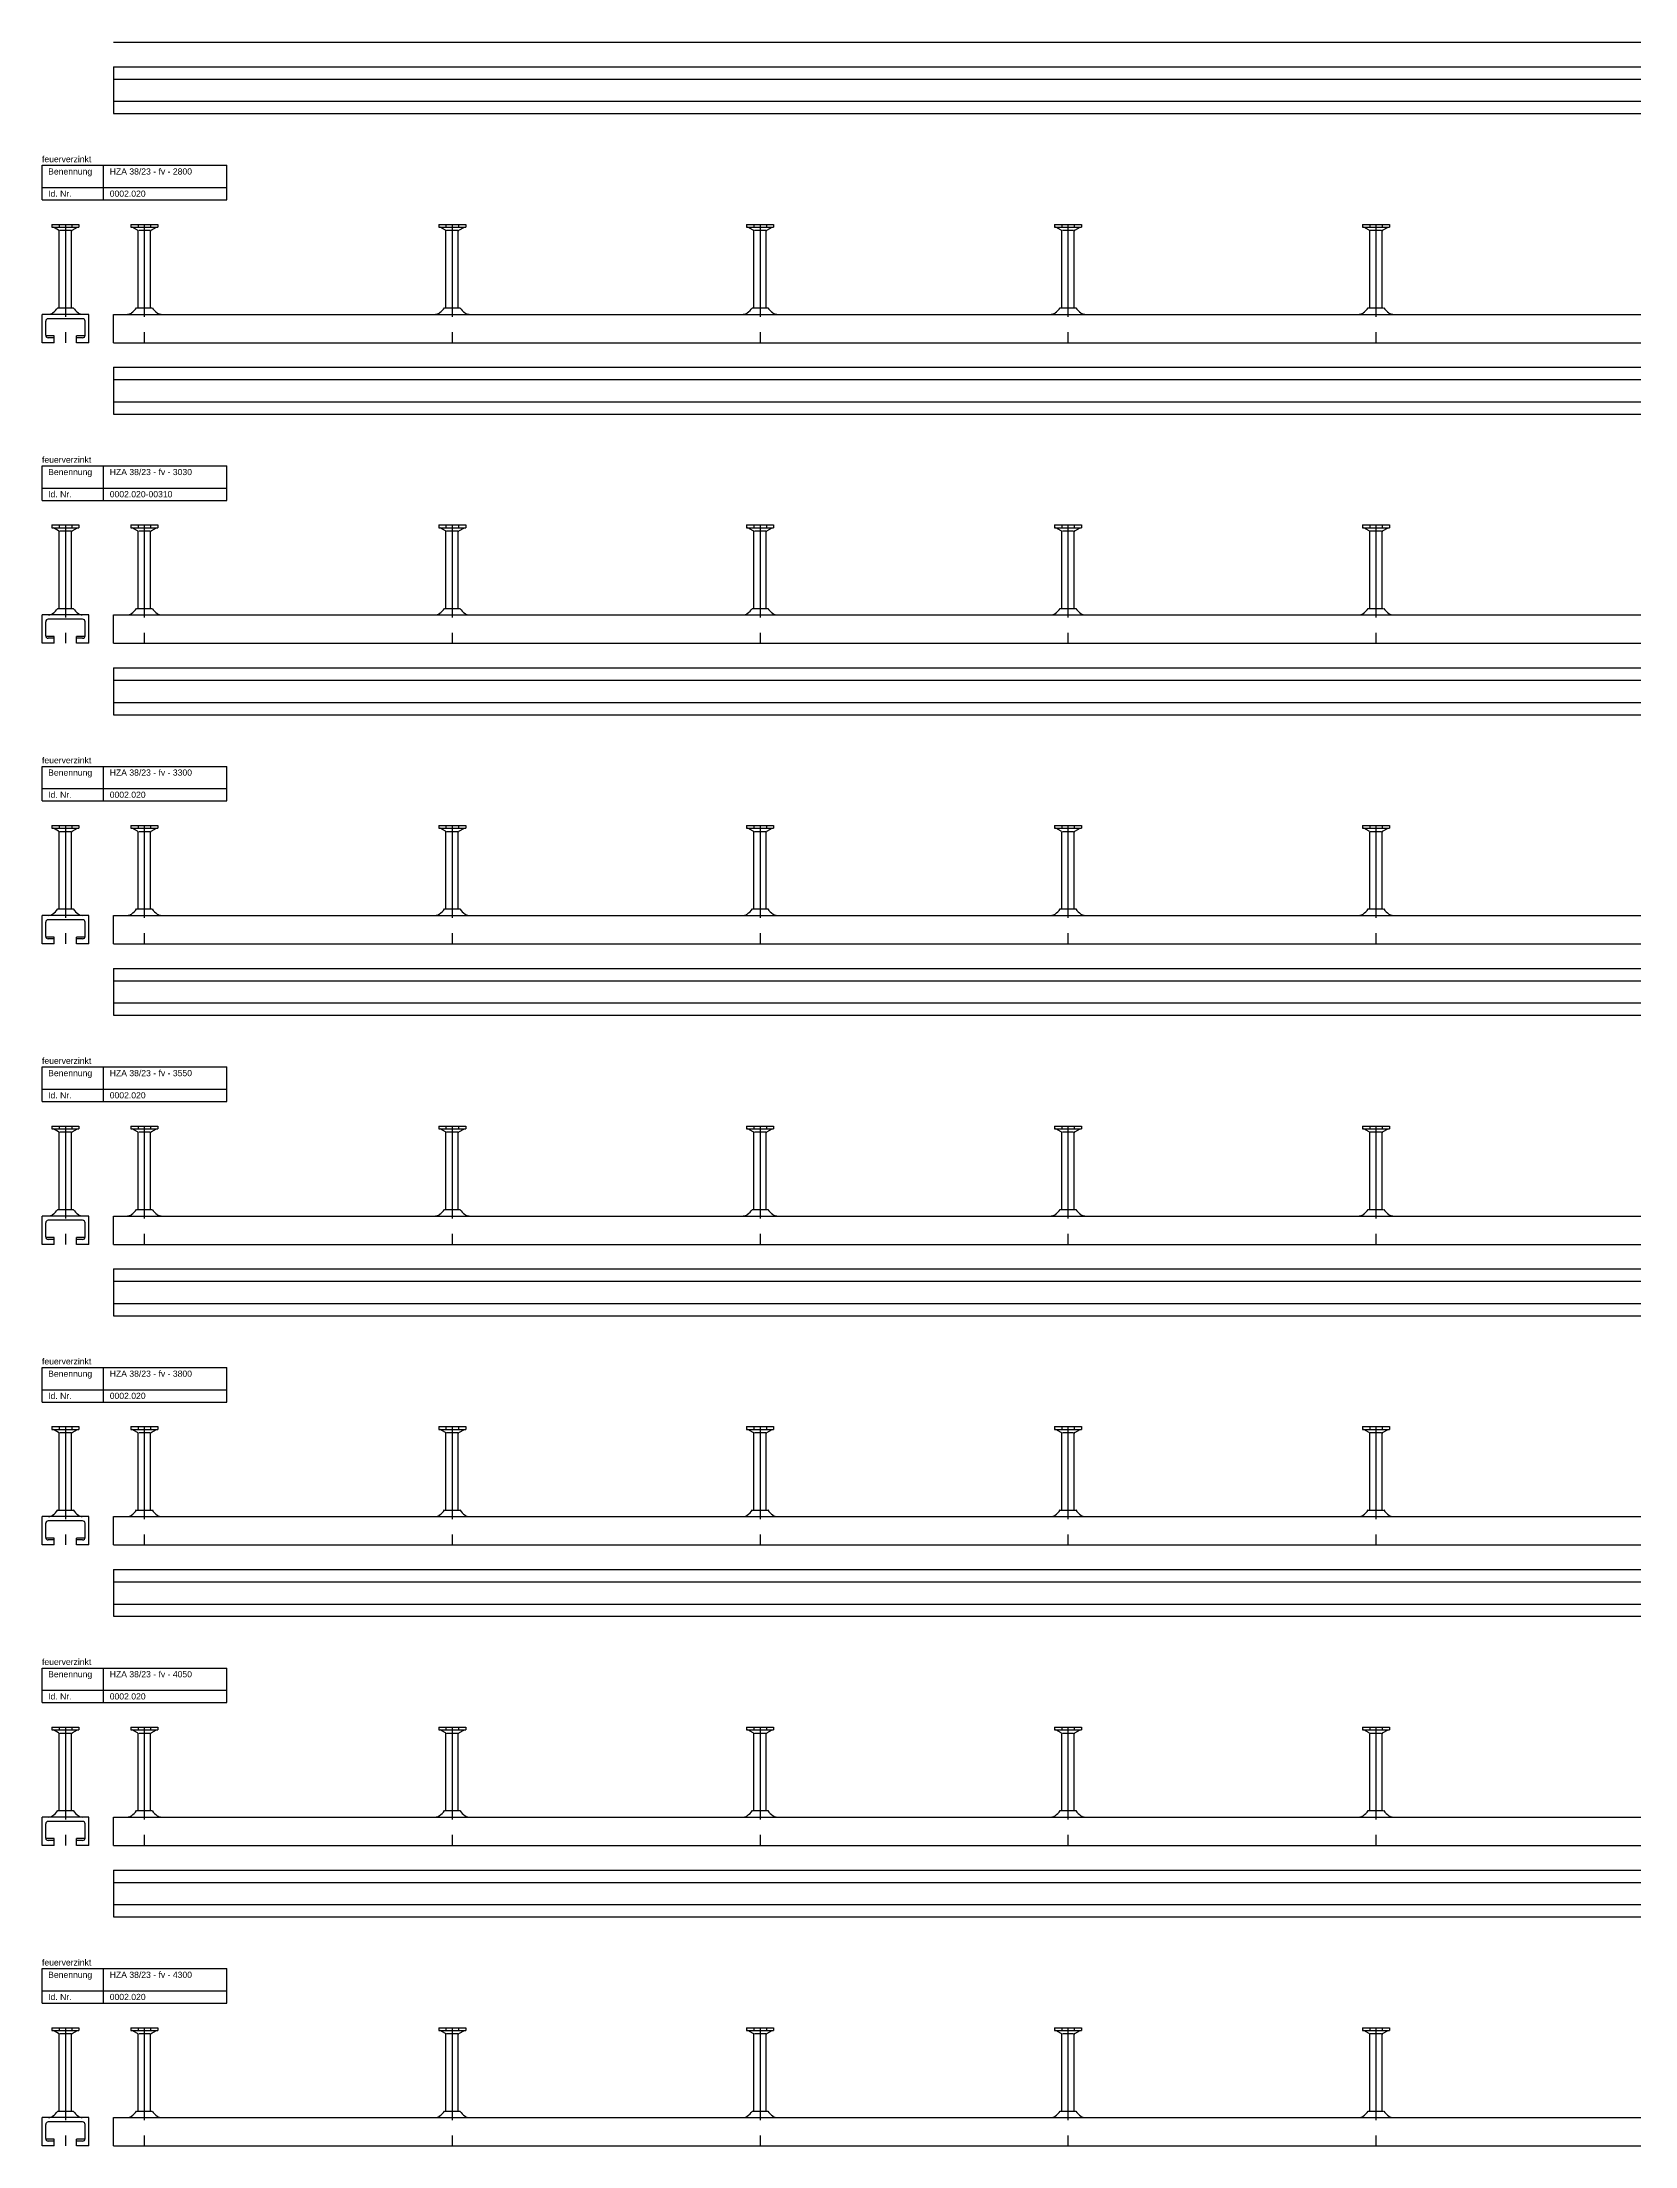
# Model space of a CAD drawing. Header units: millimetres. Extents: x -218 to 5910, y -4299 to 2743.
# Drawn here: x -218 to 1076, y -2533 to -825 of the extents above; entities that cross this region are included whole.
import ezdxf

# ---------------------------------------------------------------- set-up
doc = ezdxf.new("R2010")
doc.units = ezdxf.units.MM
doc.header["$LTSCALE"] = 10
doc.linetypes.add('MITTE2', pattern=[1.125, 0.75, -0.125, 0.125, -0.125])
doc.layers.add('HALFEN', color=2, linetype='CONTINUOUS')
doc.styles.add('ARIAL50', font='ARIAL.TTF', dxfattribs={"height": 5})

msp = doc.modelspace()

# ---------------------------------------------------------------- linework, layer by layer
at = {"layer": 'HALFEN'}
for p, q in [((-159.8, -824.8), (2390.2, -824.8)), ((-159.8, -844.8), (2390.2, -844.8)), ((-159.8, -844.8), (-159.8, -882.8)), ((-159.8, -854.8), (2390.2, -854.8)), ((-159.8, -872.8), (2390.2, -872.8)), ((-159.8, -882.8), (2390.2, -882.8)), ((-217.8, -952.8), (-217.8, -924.8)), ((-217.8, -924.8), (-67.8, -924.8)), ((-167.8, -952.8), (-167.8, -924.8)), ((-67.8, -952.8), (-67.8, -924.8)), ((-217.8, -942.8), (-67.8, -942.8)), ((-217.8, -952.8), (-67.8, -952.8)), ((-209.7, -972.8), (-187.8, -972.8)), ((-209.7, -972.8), (-209.7, -975)), ((-203.8, -972.8), (-203.8, -975)), ((-193.7, -972.8), (-193.7, -975)), ((-187.8, -972.8), (-187.8, -975)), ((-145.7, -972.8), (-123.8, -972.8)), ((-145.7, -972.8), (-145.7, -975)), ((-139.8, -972.8), (-139.8, -975)), ((-129.7, -972.8), (-129.7, -975)), ((-123.8, -972.8), (-123.8, -975)), ((104.3, -972.8), (126.2, -972.8)), ((104.3, -972.8), (104.3, -975)), ((110.2, -972.8), (110.2, -975)), ((120.3, -972.8), (120.3, -975)), ((126.2, -972.8), (126.2, -975)), ((354.3, -972.8), (376.2, -972.8)), ((354.3, -972.8), (354.3, -975)), ((360.2, -972.8), (360.2, -975)), ((370.3, -972.8), (370.3, -975)), ((376.2, -972.8), (376.2, -975)), ((604.3, -972.8), (626.2, -972.8)), ((604.3, -972.8), (604.3, -975)), ((610.2, -972.8), (610.2, -975)), ((620.3, -972.8), (620.3, -975)), ((626.2, -972.8), (626.2, -975)), ((854.3, -972.8), (854.3, -975)), ((854.3, -972.8), (876.2, -972.8)), ((860.2, -972.8), (860.2, -975)), ((870.3, -972.8), (870.3, -975)), ((876.2, -972.8), (876.2, -975)), ((-209.7, -975), (-187.8, -975)), ((-204.3, -977.5), (-208.6, -975)), ((-203.8, -1040.5), (-203.8, -978.3)), ((-194.2, -977.8), (-203.3, -977.8)), ((-193.8, -1040.5), (-193.8, -978.3)), ((-193.3, -977.5), (-188.9, -975)), ((-145.7, -975), (-123.8, -975)), ((-140.3, -977.5), (-144.6, -975)), ((-139.8, -1040.5), (-139.8, -978.3)), ((-130.2, -977.8), (-139.3, -977.8)), ((-129.8, -1040.5), (-129.8, -978.3)), ((-129.3, -977.5), (-124.9, -975)), ((104.3, -975), (126.2, -975)), ((109.7, -977.5), (105.4, -975)), ((110.2, -1040.5), (110.2, -978.3)), ((119.8, -977.8), (110.7, -977.8)), ((120.2, -1040.5), (120.2, -978.3)), ((120.7, -977.5), (125.1, -975)), ((354.3, -975), (376.2, -975)), ((359.7, -977.5), (355.4, -975)), ((360.2, -1040.5), (360.2, -978.3)), ((369.8, -977.8), (360.7, -977.8)), ((370.2, -1040.5), (370.2, -978.3)), ((370.7, -977.5), (375.1, -975)), ((604.3, -975), (626.2, -975)), ((609.7, -977.5), (605.4, -975)), ((610.2, -1040.5), (610.2, -978.3)), ((619.8, -977.8), (610.7, -977.8)), ((620.2, -1040.5), (620.2, -978.3)), ((620.7, -977.5), (625.1, -975)), ((854.3, -975), (876.2, -975)), ((859.7, -977.5), (855.4, -975)), ((860.2, -1040.5), (860.2, -978.3)), ((869.8, -977.8), (860.7, -977.8)), ((870.2, -1040.5), (870.2, -978.3)), ((870.7, -977.5), (875.1, -975)), ((-205, -1040.5), (-192.5, -1040.5)), ((-141, -1040.5), (-128.5, -1040.5)), ((109, -1040.5), (121.5, -1040.5)), ((359, -1040.5), (371.5, -1040.5)), ((609, -1040.5), (621.5, -1040.5)), ((859, -1040.5), (871.5, -1040.5)), ((-217.8, -1068.8), (-217.8, -1045.8)), ((-179.8, -1045.8), (-217.8, -1045.8)), ((-214.8, -1062.8), (-214.8, -1051.3)), ((-184.8, -1049.3), (-212.8, -1049.3)), ((-182.8, -1062.8), (-182.8, -1051.3)), ((-179.8, -1068.8), (-179.8, -1045.8)), ((-159.8, -1045.8), (2640.2, -1045.8)), ((-159.8, -1068.8), (-159.8, -1045.8)), ((-207.8, -1068.8), (-217.8, -1068.8)), ((-207.8, -1063.3), (-214.7, -1063.3)), ((-207.8, -1064.8), (-212.8, -1064.8)), ((-207.8, -1068.8), (-207.8, -1063.3)), ((-189.8, -1068.8), (-189.8, -1063.3)), ((-182.8, -1063.3), (-189.8, -1063.3)), ((-184.8, -1064.8), (-189.8, -1064.8)), ((-179.8, -1068.8), (-189.8, -1068.8)), ((-159.8, -1068.8), (2640.2, -1068.8)), ((-159.8, -1088.8), (2640.2, -1088.8)), ((-159.8, -1088.8), (-159.8, -1126.8)), ((-159.8, -1098.8), (2640.2, -1098.8)), ((-159.8, -1116.8), (2640.2, -1116.8)), ((-159.8, -1126.8), (2640.2, -1126.8)), ((-217.8, -1168.8), (-67.8, -1168.8)), ((-217.8, -1196.8), (-217.8, -1168.8)), ((-167.8, -1196.8), (-167.8, -1168.8)), ((-67.8, -1196.8), (-67.8, -1168.8)), ((-217.8, -1186.8), (-67.8, -1186.8)), ((-217.8, -1196.8), (-67.8, -1196.8)), ((-209.7, -1216.8), (-187.8, -1216.8)), ((-209.7, -1216.8), (-209.7, -1219)), ((-209.7, -1219), (-187.8, -1219)), ((-204.3, -1221.5), (-208.6, -1219)), ((-203.8, -1216.8), (-203.8, -1219)), ((-203.8, -1284.5), (-203.8, -1222.3)), ((-194.2, -1221.8), (-203.3, -1221.8)), ((-193.8, -1284.5), (-193.8, -1222.3)), ((-193.7, -1216.8), (-193.7, -1219)), ((-193.3, -1221.5), (-188.9, -1219)), ((-187.8, -1216.8), (-187.8, -1219)), ((-145.7, -1216.8), (-123.8, -1216.8)), ((-145.7, -1216.8), (-145.7, -1219)), ((-145.7, -1219), (-123.8, -1219)), ((-140.3, -1221.5), (-144.6, -1219)), ((-139.8, -1216.8), (-139.8, -1219)), ((-139.8, -1284.5), (-139.8, -1222.3)), ((-130.2, -1221.8), (-139.3, -1221.8)), ((-129.8, -1284.5), (-129.8, -1222.3)), ((-129.7, -1216.8), (-129.7, -1219)), ((-129.3, -1221.5), (-124.9, -1219)), ((-123.8, -1216.8), (-123.8, -1219)), ((104.3, -1216.8), (126.2, -1216.8)), ((104.3, -1216.8), (104.3, -1219)), ((104.3, -1219), (126.2, -1219)), ((109.7, -1221.5), (105.4, -1219)), ((110.2, -1216.8), (110.2, -1219)), ((110.2, -1284.5), (110.2, -1222.3)), ((119.8, -1221.8), (110.7, -1221.8)), ((120.2, -1284.5), (120.2, -1222.3)), ((120.3, -1216.8), (120.3, -1219)), ((120.7, -1221.5), (125.1, -1219)), ((126.2, -1216.8), (126.2, -1219)), ((354.3, -1216.8), (376.2, -1216.8)), ((354.3, -1216.8), (354.3, -1219)), ((354.3, -1219), (376.2, -1219)), ((359.7, -1221.5), (355.4, -1219)), ((360.2, -1216.8), (360.2, -1219)), ((360.2, -1284.5), (360.2, -1222.3)), ((369.8, -1221.8), (360.7, -1221.8)), ((370.2, -1284.5), (370.2, -1222.3)), ((370.3, -1216.8), (370.3, -1219)), ((370.7, -1221.5), (375.1, -1219)), ((376.2, -1216.8), (376.2, -1219)), ((604.3, -1216.8), (626.2, -1216.8)), ((604.3, -1216.8), (604.3, -1219)), ((604.3, -1219), (626.2, -1219)), ((609.7, -1221.5), (605.4, -1219)), ((610.2, -1216.8), (610.2, -1219)), ((610.2, -1284.5), (610.2, -1222.3)), ((619.8, -1221.8), (610.7, -1221.8)), ((620.2, -1284.5), (620.2, -1222.3)), ((620.3, -1216.8), (620.3, -1219)), ((620.7, -1221.5), (625.1, -1219)), ((626.2, -1216.8), (626.2, -1219)), ((854.3, -1216.8), (876.2, -1216.8)), ((854.3, -1216.8), (854.3, -1219)), ((854.3, -1219), (876.2, -1219)), ((859.7, -1221.5), (855.4, -1219)), ((860.2, -1216.8), (860.2, -1219)), ((860.2, -1284.5), (860.2, -1222.3)), ((869.8, -1221.8), (860.7, -1221.8)), ((870.2, -1284.5), (870.2, -1222.3)), ((870.3, -1216.8), (870.3, -1219)), ((870.7, -1221.5), (875.1, -1219)), ((876.2, -1216.8), (876.2, -1219)), ((-179.8, -1289.8), (-217.8, -1289.8)), ((-217.8, -1312.8), (-217.8, -1289.8)), ((-214.8, -1306.8), (-214.8, -1295.3)), ((-184.8, -1293.3), (-212.8, -1293.3)), ((-205, -1284.5), (-192.5, -1284.5)), ((-182.8, -1306.8), (-182.8, -1295.3)), ((-179.8, -1312.8), (-179.8, -1289.8)), ((-159.8, -1289.8), (2870.2, -1289.8)), ((-159.8, -1312.8), (-159.8, -1289.8)), ((-141, -1284.5), (-128.5, -1284.5)), ((109, -1284.5), (121.5, -1284.5)), ((359, -1284.5), (371.5, -1284.5)), ((609, -1284.5), (621.5, -1284.5)), ((859, -1284.5), (871.5, -1284.5)), ((-207.8, -1312.8), (-217.8, -1312.8)), ((-207.8, -1307.3), (-214.7, -1307.3)), ((-207.8, -1308.8), (-212.8, -1308.8)), ((-207.8, -1312.8), (-207.8, -1307.3)), ((-189.8, -1312.8), (-189.8, -1307.3)), ((-182.8, -1307.3), (-189.8, -1307.3)), ((-184.8, -1308.8), (-189.8, -1308.8)), ((-179.8, -1312.8), (-189.8, -1312.8)), ((-159.8, -1312.8), (2870.2, -1312.8)), ((-159.8, -1332.8), (2870.2, -1332.8)), ((-159.8, -1332.8), (-159.8, -1370.8)), ((-159.8, -1342.8), (2870.2, -1342.8)), ((-159.8, -1360.8), (2870.2, -1360.8)), ((-159.8, -1370.8), (2870.2, -1370.8)), ((-217.8, -1412.8), (-67.8, -1412.8)), ((-217.8, -1440.8), (-217.8, -1412.8)), ((-167.8, -1440.8), (-167.8, -1412.8)), ((-67.8, -1440.8), (-67.8, -1412.8)), ((-217.8, -1430.8), (-67.8, -1430.8)), ((-217.8, -1440.8), (-67.8, -1440.8)), ((-209.7, -1460.8), (-187.8, -1460.8)), ((-209.7, -1460.8), (-209.7, -1463)), ((-209.7, -1463), (-187.8, -1463)), ((-204.3, -1465.5), (-208.6, -1463)), ((-203.8, -1460.8), (-203.8, -1463)), ((-203.8, -1528.5), (-203.8, -1466.3)), ((-194.2, -1465.8), (-203.3, -1465.8)), ((-193.8, -1528.5), (-193.8, -1466.3)), ((-193.7, -1460.8), (-193.7, -1463)), ((-193.3, -1465.5), (-188.9, -1463)), ((-187.8, -1460.8), (-187.8, -1463)), ((-145.7, -1460.8), (-145.7, -1463)), ((-145.7, -1460.8), (-123.8, -1460.8)), ((-145.7, -1463), (-123.8, -1463)), ((-140.3, -1465.5), (-144.6, -1463)), ((-139.8, -1460.8), (-139.8, -1463)), ((-139.8, -1528.5), (-139.8, -1466.3)), ((-130.2, -1465.8), (-139.3, -1465.8)), ((-129.8, -1528.5), (-129.8, -1466.3)), ((-129.7, -1460.8), (-129.7, -1463)), ((-129.3, -1465.5), (-124.9, -1463)), ((-123.8, -1460.8), (-123.8, -1463)), ((104.3, -1460.8), (104.3, -1463)), ((104.3, -1460.8), (126.2, -1460.8)), ((104.3, -1463), (126.2, -1463)), ((109.7, -1465.5), (105.4, -1463)), ((110.2, -1460.8), (110.2, -1463)), ((110.2, -1528.5), (110.2, -1466.3)), ((119.8, -1465.8), (110.7, -1465.8)), ((120.2, -1528.5), (120.2, -1466.3)), ((120.3, -1460.8), (120.3, -1463)), ((120.7, -1465.5), (125.1, -1463)), ((126.2, -1460.8), (126.2, -1463)), ((354.3, -1460.8), (354.3, -1463)), ((354.3, -1460.8), (376.2, -1460.8)), ((354.3, -1463), (376.2, -1463)), ((359.7, -1465.5), (355.4, -1463)), ((360.2, -1460.8), (360.2, -1463)), ((360.2, -1528.5), (360.2, -1466.3)), ((369.8, -1465.8), (360.7, -1465.8)), ((370.2, -1528.5), (370.2, -1466.3)), ((370.3, -1460.8), (370.3, -1463)), ((370.7, -1465.5), (375.1, -1463)), ((376.2, -1460.8), (376.2, -1463)), ((604.3, -1460.8), (604.3, -1463)), ((604.3, -1460.8), (626.2, -1460.8)), ((604.3, -1463), (626.2, -1463)), ((609.7, -1465.5), (605.4, -1463)), ((610.2, -1460.8), (610.2, -1463)), ((610.2, -1528.5), (610.2, -1466.3)), ((619.8, -1465.8), (610.7, -1465.8)), ((620.2, -1528.5), (620.2, -1466.3)), ((620.3, -1460.8), (620.3, -1463)), ((620.7, -1465.5), (625.1, -1463)), ((626.2, -1460.8), (626.2, -1463)), ((854.3, -1460.8), (876.2, -1460.8)), ((854.3, -1460.8), (854.3, -1463)), ((854.3, -1463), (876.2, -1463)), ((859.7, -1465.5), (855.4, -1463)), ((860.2, -1460.8), (860.2, -1463)), ((860.2, -1528.5), (860.2, -1466.3)), ((869.8, -1465.8), (860.7, -1465.8)), ((870.2, -1528.5), (870.2, -1466.3)), ((870.3, -1460.8), (870.3, -1463)), ((870.7, -1465.5), (875.1, -1463)), ((876.2, -1460.8), (876.2, -1463)), ((-179.8, -1533.8), (-217.8, -1533.8)), ((-217.8, -1556.8), (-217.8, -1533.8)), ((-205, -1528.5), (-192.5, -1528.5)), ((-179.8, -1556.8), (-179.8, -1533.8)), ((-159.8, -1533.8), (3140.2, -1533.8)), ((-159.8, -1556.8), (-159.8, -1533.8)), ((-141, -1528.5), (-128.5, -1528.5)), ((109, -1528.5), (121.5, -1528.5)), ((359, -1528.5), (371.5, -1528.5)), ((609, -1528.5), (621.5, -1528.5)), ((859, -1528.5), (871.5, -1528.5)), ((-214.8, -1550.8), (-214.8, -1539.3)), ((-207.8, -1551.3), (-214.7, -1551.3)), ((-184.8, -1537.3), (-212.8, -1537.3)), ((-207.8, -1552.8), (-212.8, -1552.8)), ((-207.8, -1556.8), (-207.8, -1551.3)), ((-182.8, -1551.3), (-189.8, -1551.3)), ((-189.8, -1556.8), (-189.8, -1551.3)), ((-184.8, -1552.8), (-189.8, -1552.8)), ((-182.8, -1550.8), (-182.8, -1539.3)), ((-207.8, -1556.8), (-217.8, -1556.8)), ((-179.8, -1556.8), (-189.8, -1556.8)), ((-159.8, -1556.8), (3140.2, -1556.8)), ((-159.8, -1576.8), (3140.2, -1576.8)), ((-159.8, -1576.8), (-159.8, -1614.8)), ((-159.8, -1586.8), (3140.2, -1586.8)), ((-159.8, -1604.8), (3140.2, -1604.8)), ((-159.8, -1614.8), (3140.2, -1614.8)), ((-217.8, -1656.8), (-67.8, -1656.8)), ((-217.8, -1684.8), (-217.8, -1656.8)), ((-167.8, -1684.8), (-167.8, -1656.8)), ((-67.8, -1684.8), (-67.8, -1656.8)), ((-217.8, -1674.8), (-67.8, -1674.8)), ((-217.8, -1684.8), (-67.8, -1684.8)), ((-209.7, -1704.8), (-187.8, -1704.8)), ((-209.7, -1704.8), (-209.7, -1707)), ((-209.7, -1707), (-187.8, -1707)), ((-204.3, -1709.5), (-208.6, -1707)), ((-203.8, -1704.8), (-203.8, -1707)), ((-193.7, -1704.8), (-193.7, -1707)), ((-193.3, -1709.5), (-188.9, -1707)), ((-187.8, -1704.8), (-187.8, -1707)), ((-145.7, -1704.8), (-123.8, -1704.8)), ((-145.7, -1704.8), (-145.7, -1707)), ((-145.7, -1707), (-123.8, -1707)), ((-140.3, -1709.5), (-144.6, -1707)), ((-139.8, -1704.8), (-139.8, -1707)), ((-129.7, -1704.8), (-129.7, -1707)), ((-129.3, -1709.5), (-124.9, -1707)), ((-123.8, -1704.8), (-123.8, -1707)), ((104.3, -1704.8), (126.2, -1704.8)), ((104.3, -1704.8), (104.3, -1707)), ((104.3, -1707), (126.2, -1707)), ((109.7, -1709.5), (105.4, -1707)), ((110.2, -1704.8), (110.2, -1707)), ((120.3, -1704.8), (120.3, -1707)), ((120.7, -1709.5), (125.1, -1707)), ((126.2, -1704.8), (126.2, -1707)), ((354.3, -1704.8), (376.2, -1704.8)), ((354.3, -1704.8), (354.3, -1707)), ((354.3, -1707), (376.2, -1707)), ((359.7, -1709.5), (355.4, -1707)), ((360.2, -1704.8), (360.2, -1707)), ((370.3, -1704.8), (370.3, -1707)), ((370.7, -1709.5), (375.1, -1707)), ((376.2, -1704.8), (376.2, -1707)), ((604.3, -1704.8), (626.2, -1704.8)), ((604.3, -1704.8), (604.3, -1707)), ((604.3, -1707), (626.2, -1707)), ((609.7, -1709.5), (605.4, -1707)), ((610.2, -1704.8), (610.2, -1707)), ((620.3, -1704.8), (620.3, -1707)), ((620.7, -1709.5), (625.1, -1707)), ((626.2, -1704.8), (626.2, -1707)), ((854.3, -1704.8), (876.2, -1704.8)), ((854.3, -1704.8), (854.3, -1707)), ((854.3, -1707), (876.2, -1707)), ((859.7, -1709.5), (855.4, -1707)), ((860.2, -1704.8), (860.2, -1707)), ((870.3, -1704.8), (870.3, -1707)), ((870.7, -1709.5), (875.1, -1707)), ((876.2, -1704.8), (876.2, -1707)), ((-203.8, -1772.5), (-203.8, -1710.3)), ((-194.2, -1709.8), (-203.3, -1709.8)), ((-193.8, -1772.5), (-193.8, -1710.3)), ((-139.8, -1772.5), (-139.8, -1710.3)), ((-130.2, -1709.8), (-139.3, -1709.8)), ((-129.8, -1772.5), (-129.8, -1710.3)), ((110.2, -1772.5), (110.2, -1710.3)), ((119.8, -1709.8), (110.7, -1709.8)), ((120.2, -1772.5), (120.2, -1710.3)), ((360.2, -1772.5), (360.2, -1710.3)), ((369.8, -1709.8), (360.7, -1709.8)), ((370.2, -1772.5), (370.2, -1710.3)), ((610.2, -1772.5), (610.2, -1710.3)), ((619.8, -1709.8), (610.7, -1709.8)), ((620.2, -1772.5), (620.2, -1710.3)), ((860.2, -1772.5), (860.2, -1710.3)), ((869.8, -1709.8), (860.7, -1709.8)), ((870.2, -1772.5), (870.2, -1710.3)), ((-205, -1772.5), (-192.5, -1772.5)), ((-141, -1772.5), (-128.5, -1772.5)), ((109, -1772.5), (121.5, -1772.5)), ((359, -1772.5), (371.5, -1772.5)), ((609, -1772.5), (621.5, -1772.5)), ((859, -1772.5), (871.5, -1772.5)), ((-179.8, -1777.8), (-217.8, -1777.8)), ((-217.8, -1800.8), (-217.8, -1777.8)), ((-214.8, -1794.8), (-214.8, -1783.3)), ((-184.8, -1781.3), (-212.8, -1781.3)), ((-182.8, -1794.8), (-182.8, -1783.3)), ((-179.8, -1800.8), (-179.8, -1777.8)), ((-159.8, -1777.8), (3390.2, -1777.8)), ((-159.8, -1800.8), (-159.8, -1777.8)), ((-207.8, -1800.8), (-217.8, -1800.8)), ((-207.8, -1795.3), (-214.7, -1795.3)), ((-207.8, -1796.8), (-212.8, -1796.8)), ((-207.8, -1800.8), (-207.8, -1795.3)), ((-189.8, -1800.8), (-189.8, -1795.3)), ((-182.8, -1795.3), (-189.8, -1795.3)), ((-184.8, -1796.8), (-189.8, -1796.8)), ((-179.8, -1800.8), (-189.8, -1800.8)), ((-159.8, -1800.8), (3390.2, -1800.8)), ((-159.8, -1820.8), (3390.2, -1820.8)), ((-159.8, -1820.8), (-159.8, -1858.8)), ((-159.8, -1830.8), (3390.2, -1830.8)), ((-159.8, -1848.8), (3390.2, -1848.8)), ((-159.8, -1858.8), (3390.2, -1858.8)), ((-217.8, -1900.8), (-67.8, -1900.8)), ((-217.8, -1928.8), (-217.8, -1900.8)), ((-167.8, -1928.8), (-167.8, -1900.8)), ((-67.8, -1928.8), (-67.8, -1900.8)), ((-217.8, -1918.8), (-67.8, -1918.8)), ((-217.8, -1928.8), (-67.8, -1928.8)), ((-209.7, -1948.8), (-187.8, -1948.8)), ((-209.7, -1948.8), (-209.7, -1951)), ((-209.7, -1951), (-187.8, -1951)), ((-204.3, -1953.5), (-208.6, -1951)), ((-203.8, -1948.8), (-203.8, -1951)), ((-203.8, -2016.5), (-203.8, -1954.3)), ((-194.2, -1953.8), (-203.3, -1953.8)), ((-193.8, -2016.5), (-193.8, -1954.3)), ((-193.7, -1948.8), (-193.7, -1951)), ((-193.3, -1953.5), (-188.9, -1951)), ((-187.8, -1948.8), (-187.8, -1951)), ((-145.7, -1948.8), (-123.8, -1948.8)), ((-145.7, -1948.8), (-145.7, -1951)), ((-145.7, -1951), (-123.8, -1951)), ((-140.3, -1953.5), (-144.6, -1951)), ((-139.8, -1948.8), (-139.8, -1951)), ((-139.8, -2016.5), (-139.8, -1954.3)), ((-130.2, -1953.8), (-139.3, -1953.8)), ((-129.8, -2016.5), (-129.8, -1954.3)), ((-129.7, -1948.8), (-129.7, -1951)), ((-129.3, -1953.5), (-124.9, -1951)), ((-123.8, -1948.8), (-123.8, -1951)), ((104.3, -1948.8), (126.2, -1948.8)), ((104.3, -1948.8), (104.3, -1951)), ((104.3, -1951), (126.2, -1951)), ((109.7, -1953.5), (105.4, -1951)), ((110.2, -1948.8), (110.2, -1951)), ((110.2, -2016.5), (110.2, -1954.3)), ((119.8, -1953.8), (110.7, -1953.8)), ((120.2, -2016.5), (120.2, -1954.3)), ((120.3, -1948.8), (120.3, -1951)), ((120.7, -1953.5), (125.1, -1951)), ((126.2, -1948.8), (126.2, -1951)), ((354.3, -1948.8), (376.2, -1948.8)), ((354.3, -1948.8), (354.3, -1951)), ((354.3, -1951), (376.2, -1951)), ((359.7, -1953.5), (355.4, -1951)), ((360.2, -1948.8), (360.2, -1951)), ((360.2, -2016.5), (360.2, -1954.3)), ((369.8, -1953.8), (360.7, -1953.8)), ((370.2, -2016.5), (370.2, -1954.3)), ((370.3, -1948.8), (370.3, -1951)), ((370.7, -1953.5), (375.1, -1951)), ((376.2, -1948.8), (376.2, -1951)), ((604.3, -1948.8), (626.2, -1948.8)), ((604.3, -1948.8), (604.3, -1951)), ((604.3, -1951), (626.2, -1951)), ((609.7, -1953.5), (605.4, -1951)), ((610.2, -1948.8), (610.2, -1951)), ((610.2, -2016.5), (610.2, -1954.3)), ((619.8, -1953.8), (610.7, -1953.8)), ((620.2, -2016.5), (620.2, -1954.3)), ((620.3, -1948.8), (620.3, -1951)), ((620.7, -1953.5), (625.1, -1951)), ((626.2, -1948.8), (626.2, -1951)), ((854.3, -1948.8), (876.2, -1948.8)), ((854.3, -1948.8), (854.3, -1951)), ((854.3, -1951), (876.2, -1951)), ((859.7, -1953.5), (855.4, -1951)), ((860.2, -1948.8), (860.2, -1951)), ((860.2, -2016.5), (860.2, -1954.3)), ((869.8, -1953.8), (860.7, -1953.8)), ((870.2, -2016.5), (870.2, -1954.3)), ((870.3, -1948.8), (870.3, -1951)), ((870.7, -1953.5), (875.1, -1951)), ((876.2, -1948.8), (876.2, -1951)), ((-179.8, -2021.8), (-217.8, -2021.8)), ((-217.8, -2044.8), (-217.8, -2021.8)), ((-214.8, -2038.8), (-214.8, -2027.3)), ((-184.8, -2025.3), (-212.8, -2025.3)), ((-205, -2016.5), (-192.5, -2016.5)), ((-182.8, -2038.8), (-182.8, -2027.3)), ((-179.8, -2044.8), (-179.8, -2021.8)), ((-159.8, -2021.8), (3640.2, -2021.8)), ((-159.8, -2044.8), (-159.8, -2021.8)), ((-141, -2016.5), (-128.5, -2016.5)), ((109, -2016.5), (121.5, -2016.5)), ((359, -2016.5), (371.5, -2016.5)), ((609, -2016.5), (621.5, -2016.5)), ((859, -2016.5), (871.5, -2016.5)), ((-207.8, -2044.8), (-217.8, -2044.8)), ((-207.8, -2039.3), (-214.7, -2039.3)), ((-207.8, -2040.8), (-212.8, -2040.8)), ((-207.8, -2044.8), (-207.8, -2039.3)), ((-189.8, -2044.8), (-189.8, -2039.3)), ((-182.8, -2039.3), (-189.8, -2039.3)), ((-184.8, -2040.8), (-189.8, -2040.8)), ((-179.8, -2044.8), (-189.8, -2044.8)), ((-159.8, -2044.8), (3640.2, -2044.8)), ((-159.8, -2064.8), (3640.2, -2064.8)), ((-159.8, -2064.8), (-159.8, -2102.8)), ((-159.8, -2074.8), (3640.2, -2074.8)), ((-159.8, -2092.8), (3640.2, -2092.8)), ((-159.8, -2102.8), (3640.2, -2102.8)), ((-217.8, -2144.8), (-67.8, -2144.8)), ((-217.8, -2172.8), (-217.8, -2144.8)), ((-167.8, -2172.8), (-167.8, -2144.8)), ((-67.8, -2172.8), (-67.8, -2144.8)), ((-217.8, -2162.8), (-67.8, -2162.8)), ((-217.8, -2172.8), (-67.8, -2172.8)), ((-209.7, -2192.8), (-187.8, -2192.8)), ((-209.7, -2192.8), (-209.7, -2195)), ((-209.7, -2195), (-187.8, -2195)), ((-204.3, -2197.5), (-208.6, -2195)), ((-203.8, -2192.8), (-203.8, -2195)), ((-203.8, -2260.5), (-203.8, -2198.3)), ((-194.2, -2197.8), (-203.3, -2197.8)), ((-193.8, -2260.5), (-193.8, -2198.3)), ((-193.7, -2192.8), (-193.7, -2195)), ((-193.3, -2197.5), (-188.9, -2195)), ((-187.8, -2192.8), (-187.8, -2195)), ((-145.7, -2192.8), (-123.8, -2192.8)), ((-145.7, -2192.8), (-145.7, -2195)), ((-145.7, -2195), (-123.8, -2195)), ((-140.3, -2197.5), (-144.6, -2195)), ((-139.8, -2192.8), (-139.8, -2195)), ((-139.8, -2260.5), (-139.8, -2198.3)), ((-130.2, -2197.8), (-139.3, -2197.8)), ((-129.8, -2260.5), (-129.8, -2198.3)), ((-129.7, -2192.8), (-129.7, -2195)), ((-129.3, -2197.5), (-124.9, -2195)), ((-123.8, -2192.8), (-123.8, -2195)), ((104.3, -2192.8), (126.2, -2192.8)), ((104.3, -2192.8), (104.3, -2195)), ((104.3, -2195), (126.2, -2195)), ((109.7, -2197.5), (105.4, -2195)), ((110.2, -2192.8), (110.2, -2195)), ((110.2, -2260.5), (110.2, -2198.3)), ((119.8, -2197.8), (110.7, -2197.8)), ((120.2, -2260.5), (120.2, -2198.3)), ((120.3, -2192.8), (120.3, -2195)), ((120.7, -2197.5), (125.1, -2195)), ((126.2, -2192.8), (126.2, -2195)), ((354.3, -2192.8), (376.2, -2192.8)), ((354.3, -2192.8), (354.3, -2195)), ((354.3, -2195), (376.2, -2195)), ((359.7, -2197.5), (355.4, -2195)), ((360.2, -2192.8), (360.2, -2195)), ((360.2, -2260.5), (360.2, -2198.3)), ((369.8, -2197.8), (360.7, -2197.8)), ((370.2, -2260.5), (370.2, -2198.3)), ((370.3, -2192.8), (370.3, -2195)), ((370.7, -2197.5), (375.1, -2195)), ((376.2, -2192.8), (376.2, -2195)), ((604.3, -2192.8), (626.2, -2192.8)), ((604.3, -2192.8), (604.3, -2195)), ((604.3, -2195), (626.2, -2195)), ((609.7, -2197.5), (605.4, -2195)), ((610.2, -2192.8), (610.2, -2195)), ((610.2, -2260.5), (610.2, -2198.3)), ((619.8, -2197.8), (610.7, -2197.8)), ((620.2, -2260.5), (620.2, -2198.3)), ((620.3, -2192.8), (620.3, -2195)), ((620.7, -2197.5), (625.1, -2195)), ((626.2, -2192.8), (626.2, -2195)), ((854.3, -2192.8), (876.2, -2192.8)), ((854.3, -2192.8), (854.3, -2195)), ((854.3, -2195), (876.2, -2195)), ((859.7, -2197.5), (855.4, -2195)), ((860.2, -2192.8), (860.2, -2195)), ((860.2, -2260.5), (860.2, -2198.3)), ((869.8, -2197.8), (860.7, -2197.8)), ((870.2, -2260.5), (870.2, -2198.3)), ((870.3, -2192.8), (870.3, -2195)), ((870.7, -2197.5), (875.1, -2195)), ((876.2, -2192.8), (876.2, -2195)), ((-179.8, -2265.8), (-217.8, -2265.8)), ((-217.8, -2288.8), (-217.8, -2265.8)), ((-214.8, -2282.8), (-214.8, -2271.3)), ((-184.8, -2269.3), (-212.8, -2269.3)), ((-205, -2260.5), (-192.5, -2260.5)), ((-182.8, -2282.8), (-182.8, -2271.3)), ((-179.8, -2288.8), (-179.8, -2265.8)), ((-159.8, -2265.8), (3890.2, -2265.8)), ((-159.8, -2288.8), (-159.8, -2265.8)), ((-141, -2260.5), (-128.5, -2260.5)), ((109, -2260.5), (121.5, -2260.5)), ((359, -2260.5), (371.5, -2260.5)), ((609, -2260.5), (621.5, -2260.5)), ((859, -2260.5), (871.5, -2260.5)), ((-207.8, -2283.3), (-214.7, -2283.3)), ((-207.8, -2284.8), (-212.8, -2284.8)), ((-207.8, -2288.8), (-207.8, -2283.3)), ((-189.8, -2288.8), (-189.8, -2283.3)), ((-182.8, -2283.3), (-189.8, -2283.3)), ((-184.8, -2284.8), (-189.8, -2284.8)), ((-207.8, -2288.8), (-217.8, -2288.8)), ((-179.8, -2288.8), (-189.8, -2288.8)), ((-159.8, -2288.8), (3890.2, -2288.8)), ((-159.8, -2308.8), (3890.2, -2308.8)), ((-159.8, -2308.8), (-159.8, -2346.8)), ((-159.8, -2318.8), (3890.2, -2318.8)), ((-159.8, -2336.8), (3890.2, -2336.8)), ((-159.8, -2346.8), (3890.2, -2346.8)), ((-217.8, -2388.8), (-67.8, -2388.8)), ((-217.8, -2416.8), (-217.8, -2388.8)), ((-167.8, -2416.8), (-167.8, -2388.8)), ((-67.8, -2416.8), (-67.8, -2388.8)), ((-217.8, -2406.8), (-67.8, -2406.8)), ((-217.8, -2416.8), (-67.8, -2416.8)), ((-209.7, -2436.8), (-187.8, -2436.8)), ((-209.7, -2436.8), (-209.7, -2439)), ((-209.7, -2439), (-187.8, -2439)), ((-204.3, -2441.5), (-208.6, -2439)), ((-203.8, -2436.8), (-203.8, -2439)), ((-203.8, -2504.5), (-203.8, -2442.3)), ((-194.2, -2441.8), (-203.3, -2441.8)), ((-193.8, -2504.5), (-193.8, -2442.3)), ((-193.7, -2436.8), (-193.7, -2439)), ((-193.3, -2441.5), (-188.9, -2439)), ((-187.8, -2436.8), (-187.8, -2439)), ((-145.7, -2436.8), (-123.8, -2436.8)), ((-145.7, -2436.8), (-145.7, -2439)), ((-145.7, -2439), (-123.8, -2439)), ((-140.3, -2441.5), (-144.6, -2439)), ((-139.8, -2436.8), (-139.8, -2439)), ((-139.8, -2504.5), (-139.8, -2442.3)), ((-130.2, -2441.8), (-139.3, -2441.8)), ((-129.8, -2504.5), (-129.8, -2442.3)), ((-129.7, -2436.8), (-129.7, -2439)), ((-129.3, -2441.5), (-124.9, -2439)), ((-123.8, -2436.8), (-123.8, -2439)), ((104.3, -2436.8), (126.2, -2436.8)), ((104.3, -2436.8), (104.3, -2439)), ((104.3, -2439), (126.2, -2439)), ((109.7, -2441.5), (105.4, -2439)), ((110.2, -2436.8), (110.2, -2439)), ((110.2, -2504.5), (110.2, -2442.3)), ((119.8, -2441.8), (110.7, -2441.8)), ((120.2, -2504.5), (120.2, -2442.3)), ((120.3, -2436.8), (120.3, -2439)), ((120.7, -2441.5), (125.1, -2439)), ((126.2, -2436.8), (126.2, -2439)), ((354.3, -2436.8), (376.2, -2436.8)), ((354.3, -2436.8), (354.3, -2439)), ((354.3, -2439), (376.2, -2439)), ((359.7, -2441.5), (355.4, -2439)), ((360.2, -2436.8), (360.2, -2439)), ((360.2, -2504.5), (360.2, -2442.3)), ((369.8, -2441.8), (360.7, -2441.8)), ((370.2, -2504.5), (370.2, -2442.3)), ((370.3, -2436.8), (370.3, -2439)), ((370.7, -2441.5), (375.1, -2439)), ((376.2, -2436.8), (376.2, -2439)), ((604.3, -2436.8), (626.2, -2436.8)), ((604.3, -2436.8), (604.3, -2439)), ((604.3, -2439), (626.2, -2439)), ((609.7, -2441.5), (605.4, -2439)), ((610.2, -2436.8), (610.2, -2439)), ((610.2, -2504.5), (610.2, -2442.3)), ((619.8, -2441.8), (610.7, -2441.8)), ((620.2, -2504.5), (620.2, -2442.3)), ((620.3, -2436.8), (620.3, -2439)), ((620.7, -2441.5), (625.1, -2439)), ((626.2, -2436.8), (626.2, -2439)), ((854.3, -2436.8), (876.2, -2436.8)), ((854.3, -2436.8), (854.3, -2439)), ((854.3, -2439), (876.2, -2439)), ((859.7, -2441.5), (855.4, -2439)), ((860.2, -2436.8), (860.2, -2439)), ((860.2, -2504.5), (860.2, -2442.3)), ((869.8, -2441.8), (860.7, -2441.8)), ((870.2, -2504.5), (870.2, -2442.3)), ((870.3, -2436.8), (870.3, -2439)), ((870.7, -2441.5), (875.1, -2439)), ((876.2, -2436.8), (876.2, -2439)), ((-179.8, -2509.8), (-217.8, -2509.8)), ((-217.8, -2532.8), (-217.8, -2509.8)), ((-205, -2504.5), (-192.5, -2504.5)), ((-179.8, -2532.8), (-179.8, -2509.8)), ((-159.8, -2509.8), (4140.2, -2509.8)), ((-159.8, -2532.8), (-159.8, -2509.8)), ((-141, -2504.5), (-128.5, -2504.5)), ((109, -2504.5), (121.5, -2504.5)), ((359, -2504.5), (371.5, -2504.5)), ((609, -2504.5), (621.5, -2504.5)), ((859, -2504.5), (871.5, -2504.5)), ((-214.8, -2526.8), (-214.8, -2515.3)), ((-207.8, -2527.3), (-214.7, -2527.3)), ((-184.8, -2513.3), (-212.8, -2513.3)), ((-207.8, -2532.8), (-207.8, -2527.3)), ((-189.8, -2532.8), (-189.8, -2527.3)), ((-182.8, -2527.3), (-189.8, -2527.3)), ((-182.8, -2526.8), (-182.8, -2515.3)), ((-207.8, -2532.8), (-217.8, -2532.8)), ((-207.8, -2528.8), (-212.8, -2528.8)), ((-184.8, -2528.8), (-189.8, -2528.8)), ((-179.8, -2532.8), (-189.8, -2532.8)), ((-159.8, -2532.8), (4140.2, -2532.8))]:
    msp.add_line(p, q, dxfattribs=at)
at = {"layer": 'HALFEN', "color": 1, "linetype": 'MITTE2', "ltscale": 10}
for p, q in [((-198.8, -972.8), (-198.8, -1068.8)), ((-134.8, -972.8), (-134.8, -1068.8)), ((115.2, -972.8), (115.2, -1068.8)), ((365.2, -972.8), (365.2, -1068.8)), ((615.2, -972.8), (615.2, -1068.8)), ((865.2, -972.8), (865.2, -1068.8)), ((-198.8, -1216.8), (-198.8, -1312.8)), ((-134.8, -1216.8), (-134.8, -1312.8)), ((115.2, -1216.8), (115.2, -1312.8)), ((365.2, -1216.8), (365.2, -1312.8)), ((615.2, -1216.8), (615.2, -1312.8)), ((865.2, -1216.8), (865.2, -1312.8)), ((-198.8, -1460.8), (-198.8, -1556.8)), ((-134.8, -1460.8), (-134.8, -1556.8)), ((115.2, -1460.8), (115.2, -1556.8)), ((365.2, -1460.8), (365.2, -1556.8)), ((615.2, -1460.8), (615.2, -1556.8)), ((865.2, -1460.8), (865.2, -1556.8)), ((-198.8, -1704.8), (-198.8, -1800.8)), ((-134.8, -1704.8), (-134.8, -1800.8)), ((115.2, -1704.8), (115.2, -1800.8)), ((365.2, -1704.8), (365.2, -1800.8)), ((615.2, -1704.8), (615.2, -1800.8)), ((865.2, -1704.8), (865.2, -1800.8)), ((-198.8, -1948.8), (-198.8, -2044.8)), ((-134.8, -1948.8), (-134.8, -2044.8)), ((115.2, -1948.8), (115.2, -2044.8)), ((365.2, -1948.8), (365.2, -2044.8)), ((615.2, -1948.8), (615.2, -2044.8)), ((865.2, -1948.8), (865.2, -2044.8)), ((-198.8, -2192.8), (-198.8, -2288.8)), ((-134.8, -2192.8), (-134.8, -2288.8)), ((115.2, -2192.8), (115.2, -2288.8)), ((365.2, -2192.8), (365.2, -2288.8)), ((615.2, -2192.8), (615.2, -2288.8)), ((865.2, -2192.8), (865.2, -2288.8)), ((-198.8, -2436.8), (-198.8, -2532.8)), ((-134.8, -2436.8), (-134.8, -2532.8)), ((115.2, -2436.8), (115.2, -2532.8)), ((365.2, -2436.8), (365.2, -2532.8)), ((615.2, -2436.8), (615.2, -2532.8)), ((865.2, -2436.8), (865.2, -2532.8))]:
    msp.add_line(p, q, dxfattribs=at)
at = {"layer": 'HALFEN'}
for centre, radius, start, end in [((-204.8, -978.3), 1, 0, 60), ((-192.8, -978.3), 1, 120, 180), ((-140.8, -978.3), 1, 0, 60), ((-128.8, -978.3), 1, 120, 180), ((109.2, -978.3), 1, 0, 60), ((121.2, -978.3), 1, 120, 180), ((359.2, -978.3), 1, 0, 60), ((371.2, -978.3), 1, 120, 180), ((609.2, -978.3), 1, 0, 60), ((621.2, -978.3), 1, 120, 180), ((859.2, -978.3), 1, 0, 60), ((871.2, -978.3), 1, 120, 180), ((-219.3, -1030.5), 17.4, 305.3444, 325.0185), ((-178.2, -1030.5), 17.4, 214.9815, 234.6556), ((-155.3, -1030.5), 17.4, 305.3444, 325.0185), ((-114.2, -1030.5), 17.4, 214.9815, 234.6556), ((94.7, -1030.5), 17.4, 305.3444, 325.0185), ((135.8, -1030.5), 17.4, 214.9815, 234.6556), ((344.7, -1030.5), 17.4, 305.3444, 325.0185), ((385.8, -1030.5), 17.4, 214.9815, 234.6556), ((594.7, -1030.5), 17.4, 305.3444, 325.0185), ((635.8, -1030.5), 17.4, 214.9815, 234.6556), ((844.7, -1030.5), 17.4, 305.3444, 325.0185), ((885.8, -1030.5), 17.4, 214.9815, 234.6556), ((-212.8, -1051.3), 2, 90, 180), ((-212.4, -1040.2), 5.54, 270, 305.3444), ((-185.1, -1040.2), 5.54, 234.6556, 270), ((-184.8, -1051.3), 2, 0, 90), ((-148.4, -1040.2), 5.54, 270, 305.3444), ((-121.1, -1040.2), 5.54, 234.6556, 270), ((101.6, -1040.2), 5.54, 270, 305.3444), ((128.9, -1040.2), 5.54, 234.6556, 270), ((351.6, -1040.2), 5.54, 270, 305.3444), ((378.9, -1040.2), 5.54, 234.6556, 270), ((601.6, -1040.2), 5.54, 270, 305.3444), ((628.9, -1040.2), 5.54, 234.6556, 270), ((851.6, -1040.2), 5.54, 270, 305.3444), ((878.9, -1040.2), 5.54, 234.6556, 270), ((-212.8, -1062.8), 2, 180, 270), ((-184.8, -1062.8), 2, 270, 0), ((-204.8, -1222.3), 1, 0, 60), ((-192.8, -1222.3), 1, 120, 180), ((-140.8, -1222.3), 1, 0, 60), ((-128.8, -1222.3), 1, 120, 180), ((109.2, -1222.3), 1, 0, 60), ((121.2, -1222.3), 1, 120, 180), ((359.2, -1222.3), 1, 0, 60), ((371.2, -1222.3), 1, 120, 180), ((609.2, -1222.3), 1, 0, 60), ((621.2, -1222.3), 1, 120, 180), ((859.2, -1222.3), 1, 0, 60), ((871.2, -1222.3), 1, 120, 180), ((-212.8, -1295.3), 2, 90, 180), ((-212.4, -1284.2), 5.54, 270, 305.3444), ((-219.3, -1274.5), 17.4, 305.3444, 325.0185), ((-178.2, -1274.5), 17.4, 214.9815, 234.6556), ((-185.1, -1284.2), 5.54, 234.6556, 270), ((-184.8, -1295.3), 2, 0, 90), ((-148.4, -1284.2), 5.54, 270, 305.3444), ((-155.3, -1274.5), 17.4, 305.3444, 325.0185), ((-114.2, -1274.5), 17.4, 214.9815, 234.6556), ((-121.1, -1284.2), 5.54, 234.6556, 270), ((101.6, -1284.2), 5.54, 270, 305.3444), ((94.7, -1274.5), 17.4, 305.3444, 325.0185), ((135.8, -1274.5), 17.4, 214.9815, 234.6556), ((128.9, -1284.2), 5.54, 234.6556, 270), ((351.6, -1284.2), 5.54, 270, 305.3444), ((344.7, -1274.5), 17.4, 305.3444, 325.0185), ((385.8, -1274.5), 17.4, 214.9815, 234.6556), ((378.9, -1284.2), 5.54, 234.6556, 270), ((601.6, -1284.2), 5.54, 270, 305.3444), ((594.7, -1274.5), 17.4, 305.3444, 325.0185), ((635.8, -1274.5), 17.4, 214.9815, 234.6556), ((628.9, -1284.2), 5.54, 234.6556, 270), ((851.6, -1284.2), 5.54, 270, 305.3444), ((844.7, -1274.5), 17.4, 305.3444, 325.0185), ((885.8, -1274.5), 17.4, 214.9815, 234.6556), ((878.9, -1284.2), 5.54, 234.6556, 270), ((-212.8, -1306.8), 2, 180, 270), ((-184.8, -1306.8), 2, 270, 0), ((-204.8, -1466.3), 1, 0, 60), ((-192.8, -1466.3), 1, 120, 180), ((-140.8, -1466.3), 1, 0, 60), ((-128.8, -1466.3), 1, 120, 180), ((109.2, -1466.3), 1, 0, 60), ((121.2, -1466.3), 1, 120, 180), ((359.2, -1466.3), 1, 0, 60), ((371.2, -1466.3), 1, 120, 180), ((609.2, -1466.3), 1, 0, 60), ((621.2, -1466.3), 1, 120, 180), ((859.2, -1466.3), 1, 0, 60), ((871.2, -1466.3), 1, 120, 180), ((-212.4, -1528.2), 5.54, 270, 305.3444), ((-219.3, -1518.5), 17.4, 305.3444, 325.0185), ((-178.2, -1518.5), 17.4, 214.9815, 234.6556), ((-185.1, -1528.2), 5.54, 234.6556, 270), ((-148.4, -1528.2), 5.54, 270, 305.3444), ((-155.3, -1518.5), 17.4, 305.3444, 325.0185), ((-114.2, -1518.5), 17.4, 214.9815, 234.6556), ((-121.1, -1528.2), 5.54, 234.6556, 270), ((101.6, -1528.2), 5.54, 270, 305.3444), ((94.7, -1518.5), 17.4, 305.3444, 325.0185), ((135.8, -1518.5), 17.4, 214.9815, 234.6556), ((128.9, -1528.2), 5.54, 234.6556, 270), ((351.6, -1528.2), 5.54, 270, 305.3444), ((344.7, -1518.5), 17.4, 305.3444, 325.0185), ((385.8, -1518.5), 17.4, 214.9815, 234.6556), ((378.9, -1528.2), 5.54, 234.6556, 270), ((601.6, -1528.2), 5.54, 270, 305.3444), ((594.7, -1518.5), 17.4, 305.3444, 325.0185), ((635.8, -1518.5), 17.4, 214.9815, 234.6556), ((628.9, -1528.2), 5.54, 234.6556, 270), ((851.6, -1528.2), 5.54, 270, 305.3444), ((844.7, -1518.5), 17.4, 305.3444, 325.0185), ((885.8, -1518.5), 17.4, 214.9815, 234.6556), ((878.9, -1528.2), 5.54, 234.6556, 270), ((-212.8, -1539.3), 2, 90, 180), ((-212.8, -1550.8), 2, 180, 270), ((-184.8, -1539.3), 2, 0, 90), ((-184.8, -1550.8), 2, 270, 0), ((-204.8, -1710.3), 1, 0, 60), ((-192.8, -1710.3), 1, 120, 180), ((-140.8, -1710.3), 1, 0, 60), ((-128.8, -1710.3), 1, 120, 180), ((109.2, -1710.3), 1, 0, 60), ((121.2, -1710.3), 1, 120, 180), ((359.2, -1710.3), 1, 0, 60), ((371.2, -1710.3), 1, 120, 180), ((609.2, -1710.3), 1, 0, 60), ((621.2, -1710.3), 1, 120, 180), ((859.2, -1710.3), 1, 0, 60), ((871.2, -1710.3), 1, 120, 180), ((-219.3, -1762.5), 17.4, 305.3444, 325.0185), ((-178.2, -1762.5), 17.4, 214.9815, 234.6556), ((-155.3, -1762.5), 17.4, 305.3444, 325.0185), ((-114.2, -1762.5), 17.4, 214.9815, 234.6556), ((94.7, -1762.5), 17.4, 305.3444, 325.0185), ((135.8, -1762.5), 17.4, 214.9815, 234.6556), ((344.7, -1762.5), 17.4, 305.3444, 325.0185), ((385.8, -1762.5), 17.4, 214.9815, 234.6556), ((594.7, -1762.5), 17.4, 305.3444, 325.0185), ((635.8, -1762.5), 17.4, 214.9815, 234.6556), ((844.7, -1762.5), 17.4, 305.3444, 325.0185), ((885.8, -1762.5), 17.4, 214.9815, 234.6556), ((-212.8, -1783.3), 2, 90, 180), ((-212.4, -1772.2), 5.54, 270, 305.3444), ((-185.1, -1772.2), 5.54, 234.6556, 270), ((-184.8, -1783.3), 2, 0, 90), ((-148.4, -1772.2), 5.54, 270, 305.3444), ((-121.1, -1772.2), 5.54, 234.6556, 270), ((101.6, -1772.2), 5.54, 270, 305.3444), ((128.9, -1772.2), 5.54, 234.6556, 270), ((351.6, -1772.2), 5.54, 270, 305.3444), ((378.9, -1772.2), 5.54, 234.6556, 270), ((601.6, -1772.2), 5.54, 270, 305.3444), ((628.9, -1772.2), 5.54, 234.6556, 270), ((851.6, -1772.2), 5.54, 270, 305.3444), ((878.9, -1772.2), 5.54, 234.6556, 270), ((-212.8, -1794.8), 2, 180, 270), ((-184.8, -1794.8), 2, 270, 0), ((-204.8, -1954.3), 1, 0, 60), ((-192.8, -1954.3), 1, 120, 180), ((-140.8, -1954.3), 1, 0, 60), ((-128.8, -1954.3), 1, 120, 180), ((109.2, -1954.3), 1, 0, 60), ((121.2, -1954.3), 1, 120, 180), ((359.2, -1954.3), 1, 0, 60), ((371.2, -1954.3), 1, 120, 180), ((609.2, -1954.3), 1, 0, 60), ((621.2, -1954.3), 1, 120, 180), ((859.2, -1954.3), 1, 0, 60), ((871.2, -1954.3), 1, 120, 180), ((-212.8, -2027.3), 2, 90, 180), ((-212.4, -2016.2), 5.54, 270, 305.3444), ((-219.3, -2006.5), 17.4, 305.3444, 325.0185), ((-178.2, -2006.5), 17.4, 214.9815, 234.6556), ((-185.1, -2016.2), 5.54, 234.6556, 270), ((-184.8, -2027.3), 2, 0, 90), ((-148.4, -2016.2), 5.54, 270, 305.3444), ((-155.3, -2006.5), 17.4, 305.3444, 325.0185), ((-114.2, -2006.5), 17.4, 214.9815, 234.6556), ((-121.1, -2016.2), 5.54, 234.6556, 270), ((101.6, -2016.2), 5.54, 270, 305.3444), ((94.7, -2006.5), 17.4, 305.3444, 325.0185), ((135.8, -2006.5), 17.4, 214.9815, 234.6556), ((128.9, -2016.2), 5.54, 234.6556, 270), ((351.6, -2016.2), 5.54, 270, 305.3444), ((344.7, -2006.5), 17.4, 305.3444, 325.0185), ((385.8, -2006.5), 17.4, 214.9815, 234.6556), ((378.9, -2016.2), 5.54, 234.6556, 270), ((601.6, -2016.2), 5.54, 270, 305.3444), ((594.7, -2006.5), 17.4, 305.3444, 325.0185), ((635.8, -2006.5), 17.4, 214.9815, 234.6556), ((628.9, -2016.2), 5.54, 234.6556, 270), ((851.6, -2016.2), 5.54, 270, 305.3444), ((844.7, -2006.5), 17.4, 305.3444, 325.0185), ((885.8, -2006.5), 17.4, 214.9815, 234.6556), ((878.9, -2016.2), 5.54, 234.6556, 270), ((-212.8, -2038.8), 2, 180, 270), ((-184.8, -2038.8), 2, 270, 0), ((-204.8, -2198.3), 1, 0, 60), ((-192.8, -2198.3), 1, 120, 180), ((-140.8, -2198.3), 1, 0, 60), ((-128.8, -2198.3), 1, 120, 180), ((109.2, -2198.3), 1, 0, 60), ((121.2, -2198.3), 1, 120, 180), ((359.2, -2198.3), 1, 0, 60), ((371.2, -2198.3), 1, 120, 180), ((609.2, -2198.3), 1, 0, 60), ((621.2, -2198.3), 1, 120, 180), ((859.2, -2198.3), 1, 0, 60), ((871.2, -2198.3), 1, 120, 180), ((-212.8, -2271.3), 2, 90, 180), ((-212.4, -2260.2), 5.54, 270, 305.3444), ((-219.3, -2250.5), 17.4, 305.3444, 325.0185), ((-178.2, -2250.5), 17.4, 214.9815, 234.6556), ((-185.1, -2260.2), 5.54, 234.6556, 270), ((-184.8, -2271.3), 2, 0, 90), ((-148.4, -2260.2), 5.54, 270, 305.3444), ((-155.3, -2250.5), 17.4, 305.3444, 325.0185), ((-114.2, -2250.5), 17.4, 214.9815, 234.6556), ((-121.1, -2260.2), 5.54, 234.6556, 270), ((101.6, -2260.2), 5.54, 270, 305.3444), ((94.7, -2250.5), 17.4, 305.3444, 325.0185), ((135.8, -2250.5), 17.4, 214.9815, 234.6556), ((128.9, -2260.2), 5.54, 234.6556, 270), ((351.6, -2260.2), 5.54, 270, 305.3444), ((344.7, -2250.5), 17.4, 305.3444, 325.0185), ((385.8, -2250.5), 17.4, 214.9815, 234.6556), ((378.9, -2260.2), 5.54, 234.6556, 270), ((601.6, -2260.2), 5.54, 270, 305.3444), ((594.7, -2250.5), 17.4, 305.3444, 325.0185), ((635.8, -2250.5), 17.4, 214.9815, 234.6556), ((628.9, -2260.2), 5.54, 234.6556, 270), ((851.6, -2260.2), 5.54, 270, 305.3444), ((844.7, -2250.5), 17.4, 305.3444, 325.0185), ((885.8, -2250.5), 17.4, 214.9815, 234.6556), ((878.9, -2260.2), 5.54, 234.6556, 270), ((-212.8, -2282.8), 2, 180, 270), ((-184.8, -2282.8), 2, 270, 0), ((-204.8, -2442.3), 1, 0, 60), ((-192.8, -2442.3), 1, 120, 180), ((-140.8, -2442.3), 1, 0, 60), ((-128.8, -2442.3), 1, 120, 180), ((109.2, -2442.3), 1, 0, 60), ((121.2, -2442.3), 1, 120, 180), ((359.2, -2442.3), 1, 0, 60), ((371.2, -2442.3), 1, 120, 180), ((609.2, -2442.3), 1, 0, 60), ((621.2, -2442.3), 1, 120, 180), ((859.2, -2442.3), 1, 0, 60), ((871.2, -2442.3), 1, 120, 180), ((-212.4, -2504.2), 5.54, 270, 305.3444), ((-219.3, -2494.5), 17.4, 305.3444, 325.0185), ((-178.2, -2494.5), 17.4, 214.9815, 234.6556), ((-185.1, -2504.2), 5.54, 234.6556, 270), ((-148.4, -2504.2), 5.54, 270, 305.3444), ((-155.3, -2494.5), 17.4, 305.3444, 325.0185), ((-114.2, -2494.5), 17.4, 214.9815, 234.6556), ((-121.1, -2504.2), 5.54, 234.6556, 270), ((101.6, -2504.2), 5.54, 270, 305.3444), ((94.7, -2494.5), 17.4, 305.3444, 325.0185), ((135.8, -2494.5), 17.4, 214.9815, 234.6556), ((128.9, -2504.2), 5.54, 234.6556, 270), ((351.6, -2504.2), 5.54, 270, 305.3444), ((344.7, -2494.5), 17.4, 305.3444, 325.0185), ((385.8, -2494.5), 17.4, 214.9815, 234.6556), ((378.9, -2504.2), 5.54, 234.6556, 270), ((601.6, -2504.2), 5.54, 270, 305.3444), ((594.7, -2494.5), 17.4, 305.3444, 325.0185), ((635.8, -2494.5), 17.4, 214.9815, 234.6556), ((628.9, -2504.2), 5.54, 234.6556, 270), ((851.6, -2504.2), 5.54, 270, 305.3444), ((844.7, -2494.5), 17.4, 305.3444, 325.0185), ((885.8, -2494.5), 17.4, 214.9815, 234.6556), ((878.9, -2504.2), 5.54, 234.6556, 270), ((-212.8, -2515.3), 2, 90, 180), ((-212.8, -2526.8), 2, 180, 270), ((-184.8, -2515.3), 2, 0, 90), ((-184.8, -2526.8), 2, 270, 0)]:
    msp.add_arc(centre, radius, start, end, dxfattribs=at)

# ---------------------------------------------------------------- texts
at = {"layer": 'HALFEN', "style": 'ARIAL50'}
for s, p in [('feuerverzinkt', (-217.8, -922.3)), ('Benennung', (-212.8, -932.3)), ('HZA 38/23 - fv - 2800', (-162.8, -932.3)), ('Id. Nr.', (-212.8, -950.3)), ('0002.020', (-162.8, -950.3)), ('feuerverzinkt', (-217.8, -1166.3)), ('Benennung', (-212.8, -1176.3)), ('HZA 38/23 - fv - 3030', (-162.8, -1176.3)), ('Id. Nr.', (-212.8, -1194.3)), ('0002.020-00310', (-162.8, -1194.3)), ('feuerverzinkt', (-217.8, -1410.3)), ('Benennung', (-212.8, -1420.3)), ('HZA 38/23 - fv - 3300', (-162.8, -1420.3)), ('Id. Nr.', (-212.8, -1438.3)), ('0002.020', (-162.8, -1438.3)), ('feuerverzinkt', (-217.8, -1654.3)), ('Benennung', (-212.8, -1664.3)), ('HZA 38/23 - fv - 3550', (-162.8, -1664.3)), ('Id. Nr.', (-212.8, -1682.3)), ('0002.020', (-162.8, -1682.3)), ('feuerverzinkt', (-217.8, -1898.3)), ('Benennung', (-212.8, -1908.3)), ('HZA 38/23 - fv - 3800', (-162.8, -1908.3)), ('Id. Nr.', (-212.8, -1926.3)), ('0002.020', (-162.8, -1926.3)), ('feuerverzinkt', (-217.8, -2142.3)), ('Benennung', (-212.8, -2152.3)), ('HZA 38/23 - fv - 4050', (-162.8, -2152.3)), ('Id. Nr.', (-212.8, -2170.3)), ('0002.020', (-162.8, -2170.3)), ('feuerverzinkt', (-217.8, -2386.3)), ('HZA 38/23 - fv - 4300', (-162.8, -2396.3)), ('Benennung', (-212.8, -2396.3)), ('Id. Nr.', (-212.8, -2414.3)), ('0002.020', (-162.8, -2414.3))]:
    msp.add_text(s, height=5, dxfattribs=at).set_placement(p)

doc.saveas('drawing.dxf')
